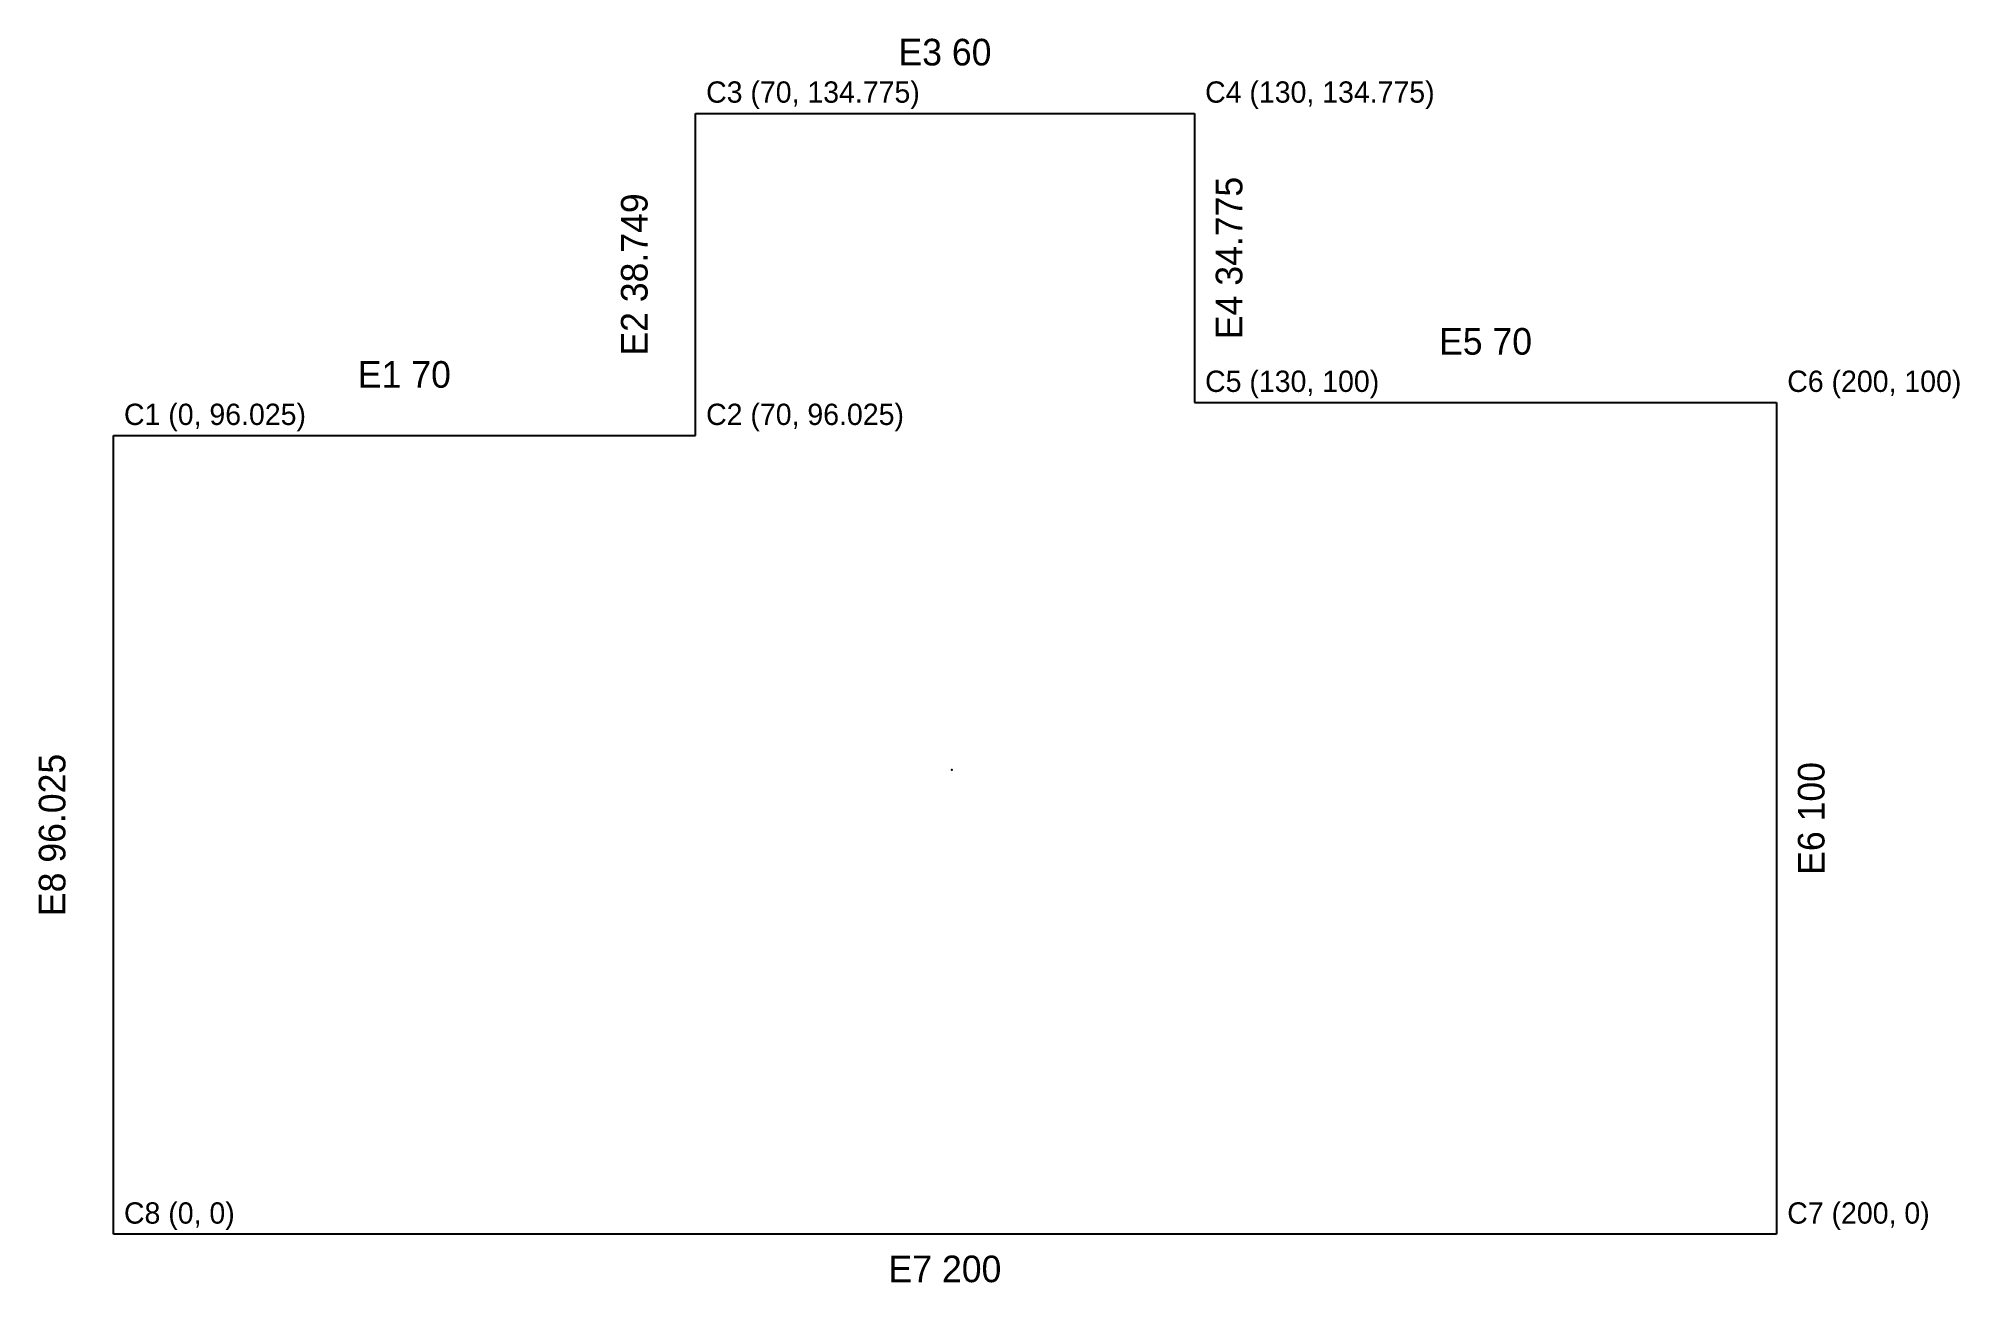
# Model space of a CAD drawing. Header units: metres. Extents: x -9 to 222, y -6 to 144.
import ezdxf
from ezdxf.enums import TextEntityAlignment as Align

# ---------------------------------------------------------------- set-up
doc = ezdxf.new("R2010")
doc.units = ezdxf.units.M

msp = doc.modelspace()

# ---------------------------------------------------------------- linework, layer by layer
at = {"layer": 'CENTROID'}
msp.add_point((100.829, 55.835), dxfattribs=at)
at = {"layer": 'LEVELS'}
for p, q in [((70, 96.0252, 12), (70, 134.7746, 12)), ((70, 134.7746, 12), (130, 134.7746, 12)), ((130, 134.7746, 12), (130, 100, 12)), ((130, 100, 12), (200, 100, 12)), ((200, 100, 12), (200, 0, 12)), ((0, 96.0252, 12), (70, 96.0252, 12)), ((0, 0, 12), (0, 96.0252, 12)), ((200, 0, 12), (0, 0, 12))]:
    msp.add_line(p, q, dxfattribs=at)
at = {"layer": 'SLAB_EDGE'}
for p, q in [((70, 96.0252), (70, 134.7746)), ((70, 134.7746), (130, 134.7746)), ((130, 134.7746), (130, 100)), ((130, 100), (200, 100)), ((200, 100), (200, 0)), ((0, 96.0252), (70, 96.0252)), ((0, 0), (0, 96.0252)), ((200, 0), (0, 0))]:
    msp.add_line(p, q, dxfattribs=at)

# ---------------------------------------------------------------- texts
at = {"layer": 'CORNERS'}
for s, p in [('C3 (70, 134.775)', (71.28, 136.0546)), ('C4 (130, 134.775)', (131.28, 136.0546)), ('C5 (130, 100)', (131.28, 101.28)), ('C6 (200, 100)', (201.28, 101.28)), ('C1 (0, 96.025)', (1.28, 97.3052)), ('C2 (70, 96.025)', (71.28, 97.3052)), ('C8 (0, 0)', (1.28, 1.28)), ('C7 (200, 0)', (201.28, 1.28))]:
    msp.add_text(s, height=2.56, dxfattribs=at).set_placement(p)
at = {"layer": 'EDGE_LENGTH'}
for s, p in [('E3 60', (100, 140.5346)), ('E5 70', (165, 105.76)), ('E1 70', (35, 101.7852)), ('E7 200', (100, -5.76))]:
    msp.add_text(s, height=3.2, dxfattribs=at).set_placement(p, align=Align.CENTER)
for s, p in [('E2 38.749', (64.24, 115.3999)), ('E4 34.775', (135.76, 117.3873)), ('E8 96.025', (-5.76, 48.0126)), ('E6 100', (205.76, 50))]:
    msp.add_text(s, height=3.2, rotation=90, dxfattribs=at).set_placement(p, align=Align.CENTER)

doc.saveas('drawing.dxf')
